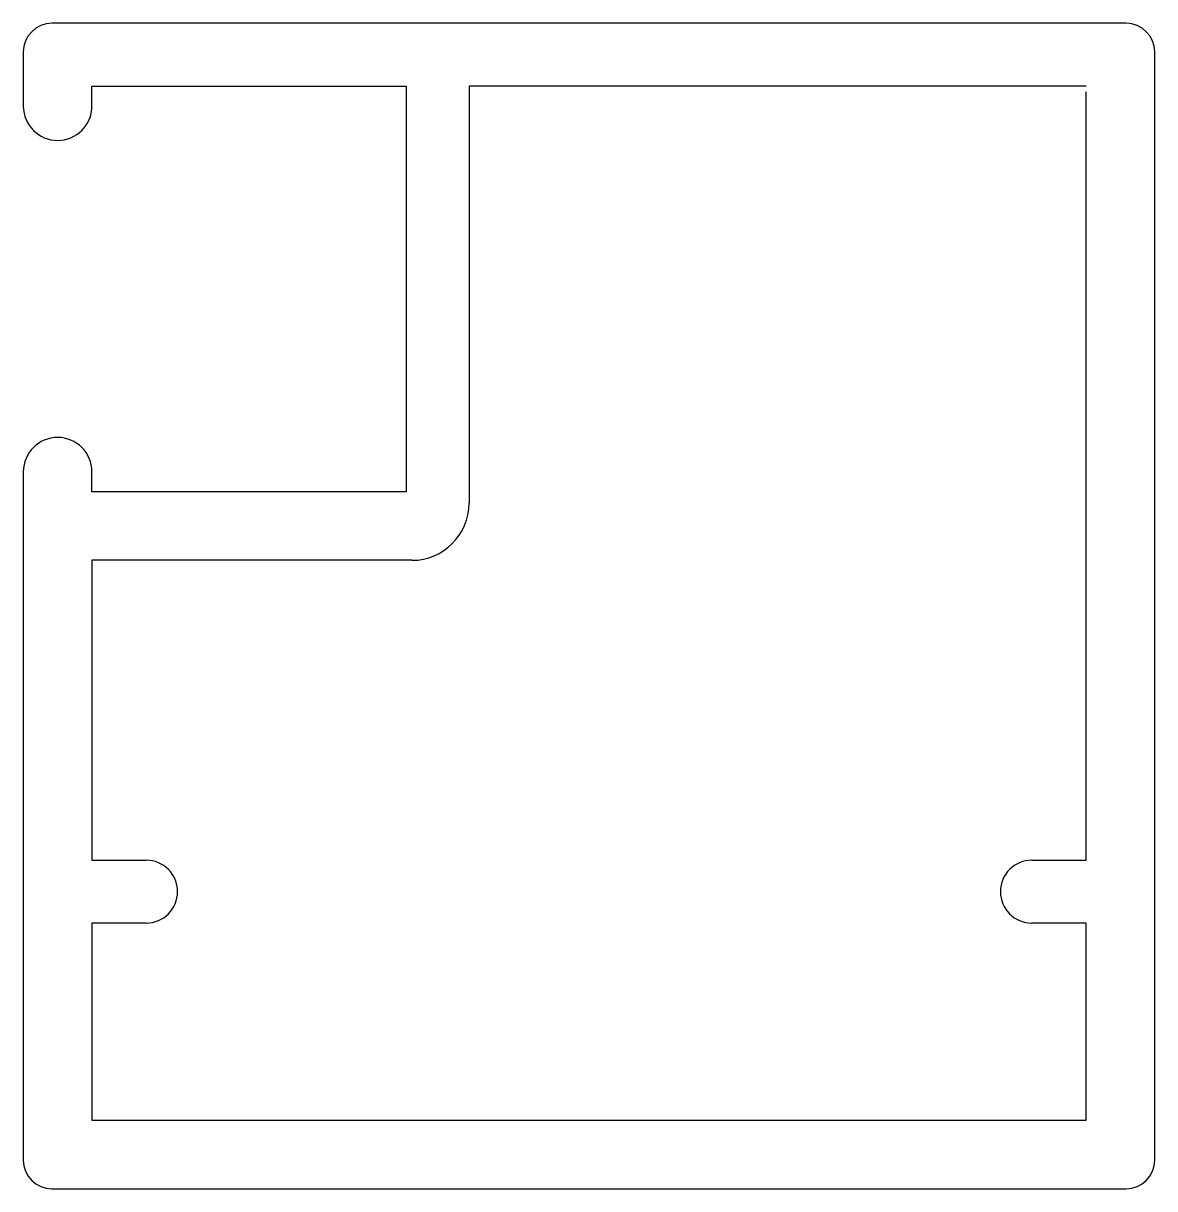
# Model space of a CAD drawing. Extents: x 2470.1 to 2489.9, y 1512.1 to 1532.5.
import ezdxf

# ---------------------------------------------------------------- set-up
doc = ezdxf.new("R2010")
doc.units = 0
doc.layers.add('MAß_1', color=5, linetype='CONTINUOUS')

msp = doc.modelspace()

# ---------------------------------------------------------------- linework, layer by layer
at = {"layer": 'MAß_1', "color": 0}
for p, q in [((2489.355, 1532.543), (2470.555, 1532.543)), ((2470.055, 1532.043), (2470.055, 1531.093)), ((2489.855, 1512.643), (2489.855, 1532.043)), ((2471.255, 1531.093), (2471.255, 1531.443)), ((2471.255, 1531.443), (2476.755, 1531.443)), ((2476.755, 1531.443), (2476.755, 1524.343)), ((2488.655, 1531.443), (2477.855, 1531.443)), ((2477.855, 1531.443), (2477.855, 1524.143)), ((2488.655, 1517.893), (2488.655, 1531.343)), ((2470.055, 1524.693), (2470.055, 1512.643)), ((2471.255, 1524.343), (2471.255, 1524.693)), ((2476.755, 1524.343), (2471.255, 1524.343)), ((2476.855, 1523.143), (2471.255, 1523.143)), ((2471.255, 1523.143), (2471.255, 1517.893)), ((2471.255, 1517.893), (2472.205, 1517.893)), ((2487.705, 1517.893), (2488.655, 1517.893)), ((2472.205, 1516.793), (2471.255, 1516.793)), ((2471.255, 1516.793), (2471.255, 1513.343)), ((2488.655, 1516.793), (2487.705, 1516.793)), ((2488.655, 1513.343), (2488.655, 1516.793)), ((2471.255, 1513.343), (2488.655, 1513.343)), ((2470.555, 1512.143), (2489.355, 1512.143))]:
    msp.add_line(p, q, dxfattribs=at)
for centre, radius, start, end in [((2470.555, 1532.043), 0.5, 90, 180), ((2489.355, 1532.043), 0.5, 0, 90), ((2470.655, 1531.093), 0.6, 180, 0), ((2470.655, 1524.693), 0.6, 0, 180), ((2476.855, 1524.143), 1, 270, 0), ((2472.205, 1517.343), 0.55, 270, 90), ((2487.705, 1517.343), 0.55, 90, 270), ((2470.555, 1512.643), 0.5, 180, 270), ((2489.355, 1512.643), 0.5, 270, 0)]:
    msp.add_arc(centre, radius, start, end, dxfattribs=at)

doc.saveas('drawing.dxf')
